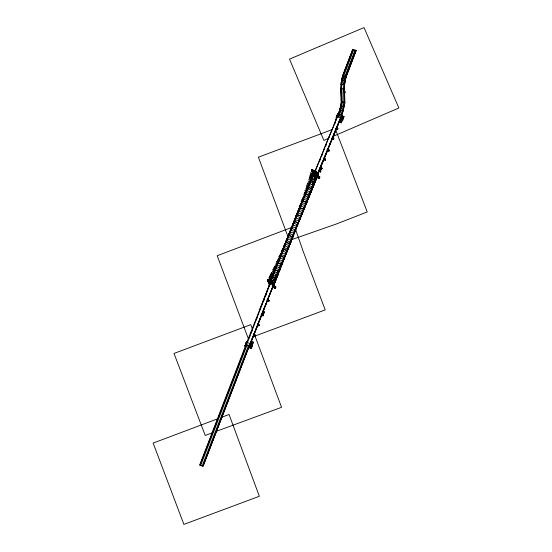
<?xml version="1.0" encoding="UTF-8"?>
<svg xmlns="http://www.w3.org/2000/svg" width="552" height="552" viewBox="0 0 552 552"><rect width="100%" height="100%" fill="white"/><g stroke="black" fill="none" stroke-linecap="round" stroke-linejoin="round"><path stroke-width="0.83" d="M352.783 49.356L342.702 75.707L341.571 80.033L340.943 84.449L344.6 84.608L344.503 88.72L340.825 88.789L340.936 84.394L342.688 75.659L352.769 49.3L356.233 50.494L346.221 76.673L342.688 75.659M343.579 84.601L345.248 76.5L355.26 50.17L345.228 76.404L344.172 80.468L343.468 88.741L343.875 102.196L342.233 110.662L340.86 114.671M344.296 88.824L344.379 84.649L345.994 76.618L356.012 50.418L346.014 76.714L344.379 84.649M342.592 80.206C346.166 66.054 340.487 87.83 341.867 88.769L342.268 102.141C343.054 103.224 334.208 132.514 341.66 106.184M344.614 84.663L345.179 80.578L341.564 79.985M343.213 110.8L341.826 115.023L338.404 113.774L339.646 109.896L343.213 110.8L344.883 102.079L344.234 106.495L340.618 105.922L341.198 101.947L344.89 102.134L344.269 88.72C345.041 97.807 344.959 107.081 341.605 114.94L316.572 176.343L316.751 176.875L340.908 117.845L341.405 118.031L342.199 116.051M340.874 106.06L338.652 113.94L340.874 106.06L341.447 102.01L341.06 88.789L341.805 80.074L342.923 75.769L353.025 49.528M270.1 282.396L272.467 276.814L270.121 282.431L270.37 280.947M270.259 282.458L270.528 281.009M274.599 282.327L274.144 283.894L279.05 271.294L274.303 283.949L284.659 257.529L281.789 264.415L281.596 264.049L289.966 243.673L278.774 271.135L275.338 269.859L250.532 333.056L250.967 333.518M274.178 283.721L274.441 282.272M274.282 283.921L274.579 282.313M262.745 315.164L263.545 311.666L262.172 314.088L262.752 315.489L261.931 313.998L262.269 313.846L262.752 315.489M321.637 168.367C320.263 162.198 318.897 176.461 321.174 167.808L319.601 169.774L321.009 167.746L319.905 170.506L321.637 168.367L320.257 167.843M320.07 170.568L320.65 166.959L321.298 168.519M320.167 171.224L321.05 167.532M321.133 167.794L320.332 171.286L321.478 168.539L320.029 170.554M339.659 109.951L340.618 105.922M345.186 80.633L346.221 76.673M262.98 313.357L263.297 313.784L262.98 313.357L263.69 312.342C263.338 308.54 262.897 312.715 262.2 314.571M263.711 312.397C263.366 307.071 261.234 320.243 263.421 311.625L264.449 312.066L264.16 312.956L263.311 312.57L263.635 311.77M272.467 281.265L272.612 281.603L267.437 279.436L272.674 281.327C271.377 280.802 274.234 283.493 275.089 287.068L274.951 286.529L275.407 286.923L275.006 287.923L274.234 287.64L272.184 281.741C273.847 280.733 269.203 282.334 268.113 280.382L269.493 280.347L272.219 281.334M272.164 286.309L274.454 286.971M274.323 286.771L274.668 286.426L274.234 287.64M316.434 171.417L316.579 171.755L311.404 169.588L316.641 171.479C315.344 170.954 318.2 173.652 319.056 177.22L318.918 176.681L319.373 177.075L318.973 178.075L318.2 177.792L316.151 171.9L316.448 171.224L316.91 172.521M316.296 175.86L318.421 177.123M267.782 279.429L267.52 280.112L268.513 282.148L267.513 280.05M311.673 170.306L311.749 169.581M316.337 172.003L316.413 171.279M267.706 279.954C267.651 278.622 268.106 282.238 269.755 284.611M311.673 170.106L311.818 169.747M343.71 76.079L353.777 49.777M249.483 345.621L203.095 466.261L199.679 465.032L245.84 344.952L249.283 346.228L303.703 209.022L300.695 216.032L297.259 214.749L294.52 221.635L297.935 222.884L300.695 216.032M199.934 465.177L270.646 282.548M203.529 464.639L249.062 346.132L273.847 283.707M268.01 279.629L268.838 281.347L267.616 279.788M311.625 169.906C312.059 169.091 311.052 170.644 311.783 169.961M270.397 280.795L296.769 214.335L296.527 213.928L296.728 214.417M272.157 276.393L270.556 280.851L280.464 255.666L272.633 276.021M272.288 276.504L288.841 235.387M272.467 276.814L275.186 269.893M249.276 346.207L245.861 344.986L250.532 333.056M260.316 309.7L259.868 309.196L280.789 256.024L284.232 257.308L292.546 236.428L292.719 236.829L295.603 229.97L287.247 250.608L287.054 250.166M249 338.252L249.932 335.864M251.181 332.69L252.112 330.303M256.162 319.981L257.101 317.6M272.481 281.072L272.184 281.81L272.902 283.742M316.379 171.403L316.179 172.024L312.066 169.954L314.309 171.444L312.494 171.52L314.467 171.534L316.703 172.728M250.228 344.165L273.944 284.073L273.633 283.631M263.304 310.783L258.626 322.382M279.05 270.984L274.385 282.41M275.351 269.1L277.932 263.007L277.594 262.552M263.338 301.73L264.277 299.35M265.526 296.176L266.464 293.802M273.84 284.038L272.681 287.019L272.681 286.674M283.39 249.2L277.753 262.918M283.369 249.166L280.499 256.045L294.52 221.635M280.809 256.059L283.521 249.118L286.964 250.401L303.545 208.966M283.542 249.159L286.26 242.224L289.697 243.508M284.515 257.508L287.406 250.663M299.488 207.58L299.177 206.827L299.688 207.559L288.523 234.966L294.168 221.235L291.601 228.562L293.871 222.359M288.379 236.097L285.943 242.218M291.587 228.507L288.862 235.428L291.125 229.218M286.281 242.259L289.02 235.373L292.422 236.58M292.705 236.484L295.451 229.597M290.138 243.77L292.864 236.849L293.071 237.181M340.867 90.376L341.419 90.128L340.867 90.376L340.915 91.315L341.019 89.983M272.212 281.872L268.099 279.802L269.88 284.073M268.52 280.243L270.356 281.589L272.06 281.527L270.197 281.278M312.377 170.671L314.578 171.479M269.742 285.446L267.637 279.629M341.267 100.926L341.302 99.415M271.198 283.355L268.99 282.479L269.065 282.12L270.77 282.32L268.672 281.175L270.894 282.341M312.708 171.306L312.529 171.603L314.737 172.479L313.032 172.272L312.956 172.638L315.164 173.507M344.413 91.439L344.993 92.798L344.186 92.501M268.776 281.465L268.651 281.127L270.342 281.292M268.803 281.534L268.886 281.189M270.225 281.575L268.134 280.423L269.493 280.347M313.46 170.499L312.094 170.575L316.192 172.065L312.08 170.534L313.46 170.499L316.186 171.486L317.883 175.57M269.486 280.878L270.866 280.844L272.322 281.589L270.514 281.679L270.756 281.382L270.149 281.161M313.453 171.03L314.833 170.996L316.289 171.741L316.869 173.894M344.993 92.798L345.317 91.998L344.69 91.315M269.203 282.5L269.231 282.562M313.308 172.438L313.198 172.714C312.95 171.313 315.93 174.625 317.165 173.845M313.377 173.652L313.46 173.3L315.323 173.597L317.476 175.143L315.206 173.873L313.377 173.652L315.054 173.783M274.406 287.143L272.198 281.292L272.66 282.941L268.244 280.14M316.489 173.011L314.433 171.465M246.344 342.668L244.922 346.221L246.289 342.233L247.089 342.523M336.582 118.238L336.099 117.811L337.589 114.119L342.613 115.948L341.84 118.846L340.936 118.818L342.274 119.715L343.454 116.762L343.254 116.286L342.005 116.134M245.73 344.545L246.358 342.164L250.732 343.758L250.822 344.938M337.424 116.831L336.623 116.541L337.624 117.314L336.865 116.037L337.658 114.057L338.176 114.333M269.818 283.928L269.838 284.335M269.383 280.623L270.956 281.092M313.784 174.08L313.798 174.487M313.35 170.775L314.923 171.244M336.603 117.162L337.513 114.257M313.846 174.225L311.956 170.237M336.817 117.017L337.562 115.12M258.729 322.727L249.504 345.662L246.082 344.42L247.455 340.915M272.771 282.665L270.784 282.617L268.541 281.403M312.508 171.555L314.75 172.769L316.6 172.735M336.327 118.873L335.575 120.757L336.451 117.942L336.099 117.811M342.316 116.348L341.557 115.471C342.199 119.404 335.009 116.789 338.135 114.23M268.955 282.396L270.928 282.41L273.164 283.611L273.592 284.639M316.738 172.817L314.909 172.859C322.271 176.247 307.857 171.555 314.785 172.845L317.131 173.763L317.055 174.128L315.447 173.611M271.053 282.431L272.66 282.941L272.736 282.576L270.494 281.382M273.178 283.645L271.211 283.645L268.969 282.431M315.916 171.962L318.373 177.295M271.356 283.438L269.493 283.148L269.41 283.5L271.356 283.438L273.619 284.708M271.37 283.735L273.199 283.693M272.557 281.741L273.426 283.638L272.515 281.727M316.524 171.893L318.939 177.502L317.469 173.197M272.405 282.845L272.488 282.493M316.455 172.652L316.344 172.928M272.833 283.873L272.916 283.528M316.882 173.68L316.772 173.963M271.218 283.652L273.088 283.976L273.164 283.611M272.798 286.412L274.399 286.578L273.978 285.563M318.69 170.92C322.906 173.832 317.869 166.656 320.098 171.52L321.395 168.277M267.761 299.212C269.935 300.088 267.803 302.248 268.106 299.06M320.733 166.842L319.463 170.002L320.988 166.807M324.279 158.176C326.197 158.569 324.535 161.384 324.604 157.982M327.916 149.13C330.027 149.875 327.902 152.028 328.254 148.978M257.998 324.024C260.53 328.24 256.3 321.34 258.784 325.411M261.979 313.964L263.242 310.804M332.594 137.738C334.429 137.938 332.746 140.691 332.918 137.538M254.044 334.146C256.024 334.602 253.927 336.727 254.382 333.994M263.352 311.121L262.083 313.819L263.421 311.625L262.849 315.247M337.217 128.74C335.423 126.477 338.417 128.319 337.099 128.926M272.329 286.336L274.399 286.578M317.345 176.364L318.366 176.737L317.227 176.64L318.345 177.233M248.98 346.145L249.835 347.408L250.974 347.822L249.635 346.925L250.539 346.953L251.512 344.538L250.511 343.765L250.898 344.158M272.239 286.115L273.468 286.426M337.362 129.071L336.968 127.65M340.839 118.08L341.108 118.735L340.839 118.08L341.84 118.846M249.835 347.408L249.725 347.063L249.621 347.926L251.332 348.553L253.278 342.054L251.926 341.564L250.104 346.138L250.732 343.758M263.587 311.687L262.483 314.447L263.849 312.404M317.945 175.715L316.262 175.777M341.405 118.031L342.033 115.651M251.512 344.538L250.815 343.979L252.154 344.869L250.974 347.822M254.175 335.588L254.458 334.698L255.307 335.078L254.983 335.878L254.175 335.588L254.983 335.878M268.024 300.978L268.313 300.088L269.155 300.467L268.838 301.268L268.024 300.978L268.838 301.268M319.698 171.7L320.022 170.899L320.829 171.189L320.546 172.079L319.732 171.782M320.94 168.781L321.223 167.898M324.507 159.852L324.797 158.969L325.639 159.349L325.321 160.149L324.507 159.852L325.321 160.149M328.136 150.799L328.419 149.909L329.233 150.206L328.944 151.089L328.102 150.71L328.944 151.089M332.759 139.249L333.042 138.366L333.891 138.745L333.567 139.546L332.759 139.249L333.567 139.546M273.82 286.785L273.378 286.205M253.575 334.526L254.527 335.23L253.506 334.684M261.103 314.792L262.504 315.302L261.531 314.557M268.727 300.564C263.608 298.522 271.411 302.33 267.409 299.874M332.138 138.152L333.173 138.731L332.076 138.31L332.228 138.856L317.759 173.425L317.938 173.956L327.557 150.551L327.288 149.999M335.713 128.381L337.182 128.726M342.757 120.143L342.399 120.012L341.274 122.827L339.915 122.337L341.108 118.735M258.536 325.321L258.094 323.782M262.51 315.399L264.049 312.246M251.139 344.137L251.926 341.564M262.786 315.178L263.89 312.418M274.24 286.488L272.847 286.053M318.207 176.647L316.813 176.205M339.915 122.337L341.433 118.542M250.539 346.953L251.312 344.055M274.213 287.054L274.372 286.509L272.957 285.77M341.64 118.37L342.613 115.948M254.948 335.795L255.307 335.078M259.274 324.99C258.308 327.005 260.199 324.417 258.46 324.693L258.177 325.583L258.991 325.88M263.242 315.068C262.283 317.083 264.173 314.495 262.435 314.771L262.152 315.661L262.959 315.958M264.449 312.066L264.16 312.956M268.803 301.185L269.155 300.467M318.2 177.792L318.601 176.792M320.829 171.189L320.546 172.079M322.03 168.188C321.147 170.285 322.989 167.325 320.967 167.732M325.287 160.066L325.639 159.349M328.909 151.006L329.233 150.206M333.532 139.463L333.891 138.745M337.858 128.657C336.892 130.672 338.783 128.085 337.044 128.361L336.761 129.244L337.576 129.541M275.006 287.923L272.343 281.341L267.962 279.747L269.548 283.569M318.973 178.075L318.704 177.227M250.774 347.339L251.953 344.393M342.274 119.715L343.254 116.286M275.193 286.805L274.868 287.606L274.303 287.406M319.159 176.964L318.835 177.765L318.269 177.558M252.402 344.869L253.278 342.054M341.274 122.827L342.15 120.012L342.633 120.446L342.15 120.012M251.332 348.553L252.63 344.703L252.271 344.572M342.509 120.143L343.93 116.596L342.219 115.968M342.633 120.446L343.93 116.596M294.009 221.179L312.37 175.922L313.177 175.225L305.394 194.387L338.624 113.857M294.499 220.89L296.631 215.515M305.38 194.345L294.195 221.649M295.182 229.735L317.041 176.633L318.256 177.013L317.324 176.861M295.458 229.963L298.197 223.063L295.603 229.984M298.37 223.167L306.636 202.618M299.543 207.545L302.303 200.721L301.778 199.651L302.248 200.769M302.303 200.721L296.948 214.804L302.151 201.859M299.867 208.028L302.448 200.735M297.273 214.79L300.019 207.911L303.455 209.194L306.312 202.135M300.033 207.952L302.786 201.08L306.215 202.37L309.106 195.332M303.559 209.008L306.332 202.156M302.462 200.783L307.837 187.031M304.918 195.042L302.765 200.341L304.932 195.091M302.8 201.121L305.553 194.263L308.989 195.553L314.654 181.718L314.957 182.257L306.491 202.612M313.37 175.177L314.778 172.334L313.591 175.26M315.095 171.555L324.307 148.916M314.626 181.774L311.756 188.743L308.34 187.501L311.114 180.697L314.53 181.946L322.52 161.708M318.028 173.963L316.744 176.847M306.65 202.667L312.184 189.046L311.859 188.563M307.995 187.162L310.762 180.297M305.228 193.966L310.459 181.442M310.631 180.269L309.32 177.337L310.562 180.325L312.598 175.909L310.935 180.794L313.018 175.17L313.122 176.185M329.13 137.703L328.854 137.137L333.843 125.532M305.567 194.304L308.34 187.501M324.086 148.833L328.854 137.137M325.639 146.273L326.591 143.934M319.601 161.094L320.553 158.755M321.823 155.636L322.775 153.29M332.276 138.38L337.03 126.65L327.508 150.075M314.785 181.76L312.004 188.577M312.011 188.943L309.258 195.794L309.072 195.325M317.2 176.688L316.399 177.447L317.2 176.688L314.957 182.257M333.629 125.449L338.39 113.719M334.54 124.462L335.492 122.13M314.53 181.946L316.786 176.426M341.812 114.968L332.318 138.862M340.812 117.804L337.093 127.181M314.792 181.829L316.455 177.309M272.391 281.285L274.972 287.35L274.737 287.075M313.177 175.225L312.529 175.978M317.055 176.674L316.551 177.44M319.787 176.985L319.263 178.503L319.829 177.088L319.187 176.433L319.829 177.088M269.155 286.033L269.721 284.618M269.762 284.715L269.141 285.218M273.82 287.73L273.806 286.916L274.461 288.385L275.876 287.751L275.821 286.833L274.385 286.315M328.419 138.428L323.886 140.456L289.517 59.14L319.38 46.437M332.953 136.427L398.861 107.985L364.023 27.6L341.764 36.991A778.423 210.284 -23 0 1 319.387 46.451M292.098 227.307L217.198 255.721L248.297 338.576M221.414 417.388L229.066 414.49L259.337 496.276L183.892 524.4L153.139 443.083L217.612 418.816M332.083 129.637L258.391 157.175L287.985 236.711M252.906 336.844L325.204 309.9L303.345 251.802L295.561 229.48M212.058 432.906L205.227 435.459L174.011 353.446L250.774 324.645L252.464 329.178M215.853 431.505L281.554 407.314L254.148 333.705M290.966 239.885L336.258 224.029L367.232 211.954L335.713 129.989M311.556 170.071L313.646 175.087M318.394 176.564L319.228 176.536M319.263 178.503L317.828 177.979L317.814 177.164M274.427 286.412L275.821 286.833M319.787 170.692L318.538 170.554L320.091 171.424L318.601 170.389L319.849 170.534L318.732 170.154M312.625 171.603L314.35 171.817M268.658 281.451L270.39 281.658M270.928 282.41L269.079 282.155M269.383 283.431L271.087 283.631M314.75 172.776L316.606 173.045L314.116 171.313M314.909 172.859L316.627 173.093M270.784 282.617L272.64 282.893M273.357 286.709L274.289 286.861L272.605 286.219M314.812 171.527L316.165 171.444L312.087 169.995L313.564 170.754M270.846 281.375L272.108 281.617L268.01 280.126M276.49 278.277L276.331 277.911M341.143 99.808L341.536 99.953M337.555 114.209L338.693 114.63M342.343 116.272L344.055 116.893M336.865 116.037L337.341 116.21M340.763 117.452L341.239 117.631M340.936 118.818L342.074 119.232M339.79 122.033L341.143 122.53M337.079 128.444L337.893 128.74M335.782 128.223L337.458 128.83M331.773 138.228L333.456 138.835M331.711 138.386L333.298 139.007M328.454 149.999L329.268 150.289M327.157 149.771L328.833 150.385M327.088 149.93L328.675 150.551L328.005 148.888M323.527 158.831L325.211 159.438M323.465 158.99L325.052 159.611L324.355 157.893M319.318 160.542L319.705 161.129M321.257 167.98L322.071 168.277M320.898 168.698L321.747 169.078M318.752 170.754L320.436 171.368M311.811 170.182L316.386 171.831M312.197 172.196L311.48 170.202L313.357 174.984M318.587 176.757L319.373 177.075M318.242 176.978L312.722 175.06M312.211 176.109L316.986 177.841M311.652 177.475L316.427 179.214M311.087 178.862L315.861 180.601M308.809 179.269L309.865 182.036M313.474 180.966L314.647 183.775M310.528 180.235L315.302 181.967M308.195 181.153L309.175 183.733M309.831 181.939L314.605 183.678M309.134 183.637L313.909 185.375M308.437 185.341L313.219 187.08M307.747 187.045L312.522 188.784M307.057 188.736L311.832 190.475M305.711 188.646L306.401 190.537M306.367 190.44L311.142 192.172M305.677 192.137L310.452 193.869M304.98 193.835L309.755 195.567M303.814 194.194L304.325 195.649M308.478 195.891L309.099 197.381M304.283 195.553L309.058 197.292M303.172 196.015L303.635 197.34M303.6 197.243L308.375 198.982M302.896 198.968L307.671 200.707M302.206 200.673L306.981 202.405M305.911 203.177L306.332 204.199M301.523 202.37L306.298 204.102M300.592 203.281L300.868 204.171M300.826 204.074L305.608 205.806M300.136 205.786L304.911 207.524M299.446 207.483L304.221 209.222M303.289 210.346L303.572 211.023M298.756 209.194L303.531 210.933M297.963 210.415L298.114 210.988M298.073 210.892L302.848 212.63M297.376 212.617L302.151 214.348M296.686 214.321L301.461 216.053M300.626 217.412L300.812 217.861M296.003 216.025L300.778 217.764M295.285 217.46L295.348 217.84M295.306 217.743L300.088 219.482M294.616 219.461L299.391 221.2M293.926 221.173L298.701 222.911M293.174 223.049L297.949 224.788M292.484 224.774L297.259 226.513M296.465 228.024L296.596 228.349M291.787 226.513L296.562 228.252M291.415 228.093L291.601 228.562L291.27 228.093M295.665 229.729L295.9 230.08M291.09 228.252L295.865 229.984M290.393 229.991L295.168 231.73M294.375 233.241L294.513 233.565M289.697 231.737L294.471 233.468M289.007 233.468L293.781 235.207M288.254 235.352L293.029 237.084M292.229 238.526L292.381 238.906M287.571 237.07L292.346 238.809M286.854 238.519L286.923 238.899M286.881 238.802L291.656 240.534M286.198 240.527L290.973 242.266M289.966 243.37L289.979 243.715M285.508 242.245L290.29 243.984M289.414 245.247L289.641 245.799M284.832 243.963L289.607 245.702M284.142 245.702L288.917 247.434M283.459 247.413L288.234 249.152M287.054 250.173L287.592 250.974M282.776 249.138L287.551 250.877M286.564 251.85L286.916 252.685M282.1 250.856L286.874 252.588M281.168 251.795L281.451 252.685M281.41 252.588L286.184 254.327M280.726 254.313L285.501 256.052M280.05 256.031L284.825 257.763M283.666 258.35L284.183 259.592M279.367 257.756L284.142 259.495M278.256 258.274L278.719 259.599M278.677 259.502L283.452 261.241M278.001 261.22L282.776 262.959M281.458 263.18L282.127 264.794M278.084 262.973L281.499 264.215M277.311 262.966L282.086 264.698M276.041 263.056L276.676 264.787M280.713 264.753L281.451 266.519M276.635 264.691L281.41 266.423M275.303 264.622L275.993 266.506M275.952 266.416L280.733 268.148M275.275 268.141L280.05 269.88M274.868 269.466L275.207 269.928M274.599 269.866L279.374 271.598M272.295 270.853L273.274 273.433M273.916 271.598L278.691 273.337M273.233 273.337L278.008 275.075M272.557 275.068L277.332 276.8M274.813 276.862L276.138 280.036M271.874 276.807L276.649 278.546M274.185 278.091L275.586 281.451M271.322 278.208L276.097 279.947M268.893 277.615L270.218 281.023M270.77 279.623L275.545 281.354M267.844 280.03L272.419 281.679M272.612 281.893L275 282.755M268.127 280.416L272.226 281.906M271.184 282.41L270.577 282.189L271.198 282.445M271.356 282.769L269.804 282.286M272.943 283.348L274.579 284.025M270.432 282.465L271.798 282.962M271.612 283.445L271.004 283.224L271.625 283.48M269.859 284.025L267.989 280.085M274.634 286.64L275.407 286.923M269.259 285.432L269.583 285.874M272.771 287.033L267.989 298.57M268.086 298.922L263.304 310.472M263.67 311.859L264.484 312.156M262.469 314.861L263.283 315.157M258.495 324.783L259.309 325.08M246.571 342.495L246.22 342.364L246.454 342.799M246.22 342.971L246.578 343.102M245.564 344.144L246.04 344.317M249.463 345.566L249.939 345.738M246.578 345.103L245.323 344.648L245.516 345.124M249.09 346.021L250.339 346.477M249.387 346.566L249.062 346.152L202.915 466.24M244.798 345.918L245.937 346.332M249.497 347.629L251.208 348.25M268.12 279.843L269.597 280.595M273.268 286.488L274.378 287.081M336.099 128.347L337.113 128.892M323.589 158.1L324.541 158.81L323.52 158.258M312.639 171.327L314.861 172.493M269.1 282.203L271.322 283.369M314.778 172.845L316.917 174.039M315.337 173.894L317.448 175.074M316.924 175.922L318.338 176.661M270.811 282.686L273.054 283.887M271.239 283.721L273.509 284.991M272.971 286.067L274.261 286.785M327.515 149.695L328.488 150.441L327.453 149.854M323.893 158.755L324.866 159.5L323.831 158.914M267.347 300.033L268.382 300.619M261.469 314.723L262.504 315.302M257.563 324.479L258.529 325.225L257.494 324.645M340.37 117.817L340.874 118.169M316.482 171.444L311.928 169.906L313.833 174.487M248.352 345.925L202.17 465.978M246.861 345.393L200.68 465.439M246.082 345.062L246.295 345.442M276.034 278.035L272.619 276.787M272.295 276.414L272.488 276.849M279.208 271.356L281.768 264.38L279.07 271.329L278.87 270.894M311.687 169.678L312.246 170.823M286.122 242.307L285.929 241.873L283.204 248.821L288.668 234.986L288.862 235.428M271.073 282.693L270.466 282.472M337.658 114.057L337.824 114.457M337.589 114.119L337.755 114.692M336.375 117.162L336.575 117.638M332.677 137.455L333.36 139.076M320.74 166.718L321.54 168.608M319.539 169.719L320.339 171.61M316.593 171.603L318.815 176.944M316.192 171.775L318.601 177.482M317.027 177.937L315.447 174.356L316.882 177.806M316.468 179.31L314.964 175.909L316.324 179.172M312.604 171.237L313.826 174.177M313.722 174.763L311.638 169.802L312.052 171.003M312.273 171.61L313.198 173.832M315.903 180.697L314.474 177.475L315.758 180.559M313.398 174.853L311.487 170.064M315.344 182.063L313.991 179.034L315.192 181.932M312.322 176.143L310.776 172.659L312.253 176.205M311.756 177.516L310.293 174.211L311.694 177.572M311.19 178.903L309.803 175.777L311.128 178.958M313.95 185.472L312.756 182.815L313.805 185.334M312.246 184.747L313.253 187.176M312.142 184.713L313.108 187.038M312.563 188.881L311.521 186.597L312.411 188.743M310.9 188.446L311.873 190.571M308.547 185.382L307.471 183.016L308.478 185.437M311.176 192.268L310.272 190.309L311.031 192.137M307.837 187.107L306.85 184.899L307.788 187.142M310.486 193.966L309.644 192.158L310.341 193.835M309.796 195.663L309.017 194.007L309.651 195.532M305.78 192.172L304.98 190.461L305.711 192.227M308.409 199.079L307.74 197.671L308.264 198.941M305.07 193.911L304.352 192.31L305.021 193.924M307.712 200.797L307.091 199.52L307.567 200.666M307.022 202.501L306.45 201.349L306.877 202.37M303.007 199.003L302.42 197.823L302.938 199.065M305.642 205.903L305.152 204.937L305.498 205.772M304.952 207.621L304.497 206.752L304.801 207.49M301.627 202.405L301.137 201.439L301.558 202.46M304.262 209.318L303.841 208.525L304.117 209.18M300.24 205.827L299.826 205.054L300.178 205.882M302.889 212.727L302.524 212.071L302.737 212.589M302.192 214.445L301.854 213.859L302.047 214.314M298.867 209.229L298.515 208.608L298.798 209.291M301.502 216.149L301.192 215.625L301.357 216.018M297.487 212.651L297.19 212.161L297.418 212.713M300.122 219.579L299.846 219.123L299.977 219.441M299.432 221.297L299.287 221.159M296.107 216.067L295.851 215.673L296.038 216.122M298.742 223.008L298.597 222.87M297.99 224.885L297.845 224.747M294.727 219.503L294.499 219.178L294.658 219.558M297.293 226.61L297.148 226.479M295.21 231.826L295.058 231.688M293.823 235.304L293.671 235.166M291.697 240.631L291.415 240.182L291.553 240.499M291.007 242.356L290.718 241.873L290.863 242.224M287.675 237.112L287.454 236.787L287.606 237.167M290.324 244.081L290.014 243.549L290.179 243.943M286.302 240.562L286.046 240.168L286.233 240.624M288.958 247.531L288.592 246.882L288.806 247.399M285.619 242.287L285.349 241.852L285.55 242.342M288.275 249.249L287.889 248.531L288.13 249.111M284.935 244.005L284.639 243.515L284.866 244.06M287.171 250.18L287.447 250.836M284.245 245.737L283.928 245.185L284.183 245.799M283.569 247.455L283.217 246.834L283.5 247.51M286.226 254.424L285.729 253.451L286.081 254.286M282.886 249.18L282.5 248.483L282.817 249.235M285.543 256.149L285.011 255.086L285.398 256.011M282.203 250.891L281.789 250.118L282.134 250.946M284.866 257.86L284.294 256.708L284.715 257.729M280.837 254.355L280.34 253.382L280.768 254.41M283.493 261.337L282.817 259.93L283.348 261.2M280.154 256.066L279.623 255.01L280.092 256.128M282.817 263.056L282.093 261.524L282.672 262.918M279.478 257.798L278.891 256.611L279.409 257.853M278.104 261.262L277.421 259.826L278.042 261.317M280.768 268.244L279.864 266.285L280.623 268.113M277.421 263L276.683 261.441L277.352 263.056M280.092 269.976L279.119 267.851L279.94 269.838M279.415 271.694L278.374 269.417L279.264 271.563M277.615 270.97L278.732 273.433M275.379 268.182L274.447 266.154L275.317 268.237M278.049 275.165L276.856 272.515L277.904 275.034M274.703 269.9L273.702 267.72L274.634 269.956M277.366 276.897L276.097 274.054L277.221 276.766M274.02 271.639L272.943 269.266L273.958 271.694M276.683 278.636L275.338 275.614L276.538 278.505M275.034 282.852L273.454 279.271L274.889 282.721M271.432 278.243L270.038 275.124L271.363 278.305M272.626 281.444L274.848 286.792M275.296 288.351L274.461 288.385M272.233 281.623L274.634 287.33M270.873 279.657L269.41 276.352L270.811 279.719M268.306 281.451L269.542 284.425M267.561 279.926L269.79 285.274M268.231 282.044L269.686 285.529M267.858 298.977L268.631 300.799M263.228 310.762L263.953 312.487M262.021 313.764L262.607 315.157M254.141 333.905L254.776 335.416M250.511 343.765L250.712 344.241M247.703 340.28L245.274 345.745L245.074 345.269M249.739 346.663L249.939 347.139M246.358 342.164L246.523 342.564M246.289 342.233L246.489 342.709M298.032 222.642L298.211 223.112L300.785 215.797M267.52 279.912L268.196 281.734M303.703 209.022L309.244 195.429M305.215 193.924L305.394 194.387M307.981 187.114L308.161 187.583M341.605 114.94L341.771 115.499M344.269 88.72L344.531 96.462M340.825 88.789L341.212 102.003M341.129 89.817L341.419 99.733M320.47 168.822L320.622 169.188L320.47 168.822M320.733 169.54L320.885 169.906L320.733 169.54M314.612 171.817L314.005 171.596L314.612 171.817M315.151 172.562L314.543 172.341L315.151 172.562M315.04 172.845L314.433 172.624L315.04 172.845M315.578 173.597L314.971 173.376L315.578 173.597M315.468 173.873L314.861 173.652L315.468 173.873M306.339 186.79L307.098 188.832L306.339 186.79M271.536 272.398L272.591 275.165L271.536 272.398M270.777 273.951L271.908 276.904L270.777 273.951M270.646 281.665L270.038 281.444L270.659 281.699M271.501 283.721L270.894 283.5L271.515 283.756M262.911 312.777L262.911 312.777"/></g></svg>
